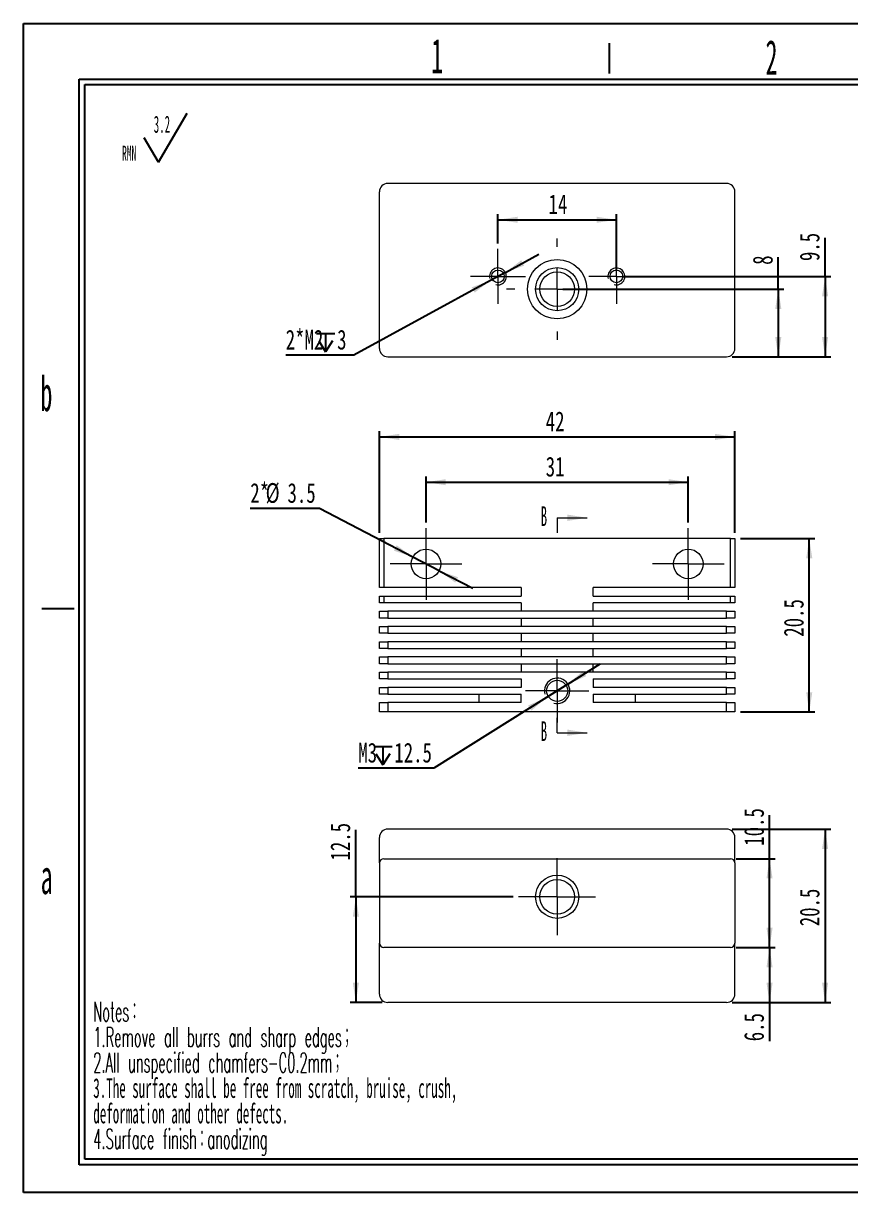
# Model space of a CAD drawing. Header units: millimetres. Extents: x 2 to 295, y 1 to 209.
# Drawn here: x 1.8 to 148.5, y 1.3 to 208.7 of the extents above; entities that cross this region are included whole.
import ezdxf

# ---------------------------------------------------------------- set-up
doc = ezdxf.new("R2010")
doc.units = ezdxf.units.MM
doc.linetypes.add('CENTER', pattern=[10.16, 6.35, -1.27, 1.27, -1.27])
doc.layers.add('DIM', color=5, linetype='Continuous')
doc.layers.add('SLD-0', color=179, linetype='Continuous')
doc.layers.add('中心线', color=1, linetype='CENTER', lineweight=15)
doc.styles.add('SLDTEXTSTYLE1', font='TXT', dxfattribs={"width": 0.469})
doc.styles.add('SLDTEXTSTYLE14', font='TXT', dxfattribs={"width": 0.7})
doc.styles.add('SLDTEXTSTYLE2', font='TXT', dxfattribs={"width": 0.484, "bigfont": 'bigfont'})
doc.styles.add('SLDTEXTSTYLE3', font='TXT', dxfattribs={"width": 0.484})
doc.styles.add('SLDTEXTSTYLE6', font='TXT', dxfattribs={"width": 0.5025})
doc.dimstyles.new('SLDDIMSTYLE0', dxfattribs={"dimtxt": 3.5, "dimasz": 3.5, "dimexe": 0, "dimexo": 0.0625, "dimgap": 0.875, "dimtad": 0, "dimtih": 1, "dimtoh": 1, "dimlfac": 0.666667, "dimrnd": 1e-09, "dimzin": 12, "dimdsep": 46, "dimtxsty": 'SLDTEXTSTYLE1', "dimsah": 1, "dimcen": 0, "dimadec": 0, "dimazin": 3, "dimtfac": 1, "dimtmove": 0, "dimatfit": 3, "dimfxl": 0, "dimfrac": 2, "dimtolj": 1, "dimtzin": 12, "dimarcsym": 0})
doc.dimstyles.new('SLDDIMSTYLE1', dxfattribs={"dimtxt": 3.5, "dimasz": 3.5, "dimexe": 0, "dimexo": 0.0625, "dimgap": 0.875, "dimtad": 0, "dimtih": 1, "dimtoh": 1, "dimlfac": 0.666667, "dimrnd": 1e-09, "dimzin": 12, "dimdsep": 46, "dimtxsty": 'SLDTEXTSTYLE1', "dimsah": 1, "dimcen": 0, "dimadec": 0, "dimazin": 3, "dimtfac": 1, "dimtmove": 0, "dimatfit": 3, "dimfxl": 0, "dimfrac": 2, "dimtolj": 1, "dimtzin": 12, "dimarcsym": 0})
doc.dimstyles.new('SLDDIMSTYLE2', dxfattribs={"dimtxt": 3.5, "dimasz": 3.5, "dimexe": 0, "dimexo": 0.0625, "dimgap": 0.875, "dimtad": 2, "dimlfac": 0.666667, "dimrnd": 1e-09, "dimzin": 12, "dimdsep": 46, "dimtxsty": 'SLDTEXTSTYLE1', "dimsah": 1, "dimcen": 0.09, "dimadec": 0, "dimazin": 3, "dimtfac": 1, "dimtofl": 0, "dimtmove": 0, "dimatfit": 3, "dimfxl": 0, "dimfrac": 2, "dimtolj": 1, "dimtzin": 12, "dimarcsym": 0})

# ---------------------------------------------------------------- blocks, each defined once
blk = doc.blocks.new('SW_NOTE_0')
at = {"layer": 'SLD-0', "color": 0}
for q in [(11.56, 9.16), (3.9, 4.83)]:
    blk.add_line((6.45, 0.49), q, dxfattribs=at)
at = {"layer": 'SLD-0', "color": 0, "attachment_point": 1, "style": 'SLDTEXTSTYLE1'}
for s, insert, char_height in [('3.2', (5.62, 8.73), 3.032), ('RMN', (0, 3.41), 2.646)]:
    blk.add_mtext(s, dxfattribs=dict(at, insert=insert, char_height=char_height))
blk = doc.blocks.new('SW_NOTE_1')
at = {"layer": 'SLD-0', "color": 0, "char_height": 3.5, "attachment_point": 1}
for s, insert, style in [('Notes\\M+18146', (0, 4.51), 'SLDTEXTSTYLE2'), ('1.Remove all burrs and sharp edges\\M+18147', (0, -0.01), 'SLDTEXTSTYLE2'), ('2.All unspecified chamfers-C0.2mm\\M+18147', (0, -4.53), 'SLDTEXTSTYLE2'), ('3.The surface shall be free from scratch, bruise, crush,', (0, -9.05), 'SLDTEXTSTYLE3'), ('deformation and other defects.', (0, -13.57), 'SLDTEXTSTYLE3'), ('4.Surface finish\\M+18146anodizing', (0, -18.09), 'SLDTEXTSTYLE2')]:
    blk.add_mtext(s, dxfattribs=dict(at, insert=insert, style=style))
blk = doc.blocks.new('_D')
at = {"layer": 'DIM'}
for p, q in [((54.3, 122.63), (42.04, 122.63)), ((70.86, 114.01), (54.3, 122.63)), ((75.52, 111.58), (70.86, 114.01)), ((75.52, 111.58), (81.49, 108.48))]:
    blk.add_line(p, q, dxfattribs=at)
for points in [[(70.86, 114.01), (68, 116.1), (67.51, 115.15)], [(75.52, 111.58), (78.37, 109.49), (78.87, 110.45)]]:
    blk.add_solid(points, dxfattribs=at)
at = {"layer": 'DIM', "char_height": 3.5, "attachment_point": 1, "style": 'SLDTEXTSTYLE14'}
for s, insert in [('2*', (42.04, 127.14)), ('%%c', (44.76, 127.14)), ('3.5', (48.63, 127.14))]:
    blk.add_mtext(s, dxfattribs=dict(at, insert=insert))
blk = doc.blocks.new('SW_SYMBOL_HOLE_DEPTH')
at = {"layer": 'DIM', "color": 0}
for p, q in [((0, 875), (800, 875)), ((100, 555), (400, 75)), ((400, 875), (400, 75)), ((700, 555), (400, 75))]:
    blk.add_line(p, q, dxfattribs=at)
blk = doc.blocks.new('_D_1')
at = {"layer": 'DIM'}
for p, q in [((98.34, 91.49), (104.04, 95.08)), ((98.34, 91.49), (94.53, 89.1)), ((94.53, 89.1), (74.6, 76.57)), ((74.6, 76.57), (61.18, 76.57))]:
    blk.add_line(p, q, dxfattribs=at)
for points in [[(98.34, 91.49), (101.59, 92.9), (101.02, 93.81)], [(94.53, 89.1), (91.28, 87.69), (91.86, 86.78)]]:
    blk.add_solid(points, dxfattribs=at)
at = {"layer": 'DIM', "xscale": 0.004072727272727273, "yscale": 0.004072727272727273, "zscale": 0.004072727272727273}
blk.add_blockref('SW_SYMBOL_HOLE_DEPTH', (63.91, 76.86), dxfattribs=at)
at = {"layer": 'DIM', "char_height": 3.5, "attachment_point": 1, "style": 'SLDTEXTSTYLE14'}
for s, insert in [('M3', (61.18, 81.08)), ('12.5', (67.57, 81.08))]:
    blk.add_mtext(s, dxfattribs=dict(at, insert=insert))
blk = doc.blocks.new('_D_2')
at = {"layer": 'DIM'}
for p, q in [((73.19, 120.17), (73.19, 128.3)), ((73.19, 127.3), (119.69, 127.3)), ((119.69, 120.17), (119.69, 128.3))]:
    blk.add_line(p, q, dxfattribs=at)
for points in [[(73.19, 127.3), (76.69, 126.76), (76.69, 127.83)], [(119.69, 127.3), (116.19, 127.83), (116.19, 126.76)]]:
    blk.add_solid(points, dxfattribs=at)
at = {"layer": 'DIM', "insert": (94.41, 131.81), "char_height": 3.5, "attachment_point": 1, "style": 'SLDTEXTSTYLE14'}
blk.add_mtext('31', dxfattribs=at)
blk = doc.blocks.new('_D_3')
at = {"layer": 'DIM'}
for p, q in [((64.94, 118.3), (64.94, 136.33)), ((64.94, 135.33), (127.94, 135.33)), ((127.94, 118.3), (127.94, 136.33))]:
    blk.add_line(p, q, dxfattribs=at)
for points in [[(64.94, 135.33), (68.44, 134.79), (68.44, 135.87)], [(127.94, 135.33), (124.44, 135.87), (124.44, 134.79)]]:
    blk.add_solid(points, dxfattribs=at)
at = {"layer": 'DIM', "insert": (94.41, 139.84), "char_height": 3.5, "attachment_point": 1, "style": 'SLDTEXTSTYLE14'}
blk.add_mtext('42', dxfattribs=at)
blk = doc.blocks.new('_D_4')
at = {"layer": 'DIM'}
for p, q in [((128.94, 117.3), (142.13, 117.3)), ((141.13, 86.55), (141.13, 117.3)), ((128.94, 86.55), (142.13, 86.55))]:
    blk.add_line(p, q, dxfattribs=at)
for points in [[(141.13, 117.3), (140.59, 113.8), (141.67, 113.8)], [(141.13, 86.55), (141.67, 90.05), (140.59, 90.05)]]:
    blk.add_solid(points, dxfattribs=at)
at = {"layer": 'DIM', "insert": (136.62, 99.89), "char_height": 3.5, "attachment_point": 1, "rotation": 90, "style": 'SLDTEXTSTYLE14'}
blk.add_mtext('20.5', dxfattribs=at)
blk = doc.blocks.new('SW_CENTERMARKSYMBOL_0')
at = {"layer": '中心线', "color": 0}
for p, q in [((0, 3.75), (0, 6.375)), ((0, 0), (0, 3.75)), ((-3.75, 0), (-6.375, 0)), ((0, 0), (-3.75, 0)), ((0, 0), (0, -3.75)), ((0, 0), (3.75, 0)), ((3.75, 0), (6.375, 0)), ((0, -3.75), (0, -6.375))]:
    blk.add_line(p, q, dxfattribs=at)
blk = doc.blocks.new('SW_CENTERMARKSYMBOL_1')
at = {"layer": '中心线', "color": 0}
for p, q in [((0, 3.75), (0, 6.375)), ((0, 0), (0, 3.75)), ((-3.75, 0), (-6.375, 0)), ((0, 0), (-3.75, 0)), ((0, 0), (0, -3.75)), ((0, 0), (3.75, 0)), ((3.75, 0), (6.375, 0)), ((0, -3.75), (0, -6.375))]:
    blk.add_line(p, q, dxfattribs=at)
blk = doc.blocks.new('SW_CENTERMARKSYMBOL_2')
at = {"layer": '中心线', "color": 0}
for p, q in [((0, 3.75), (0, 5.625)), ((0, 0), (0, 3.75)), ((-3.75, 0), (-5.625, 0)), ((0, 0), (-3.75, 0)), ((0, 0), (0, -3.75)), ((0, 0), (3.75, 0)), ((3.75, 0), (5.625, 0)), ((0, -3.75), (0, -5.625))]:
    blk.add_line(p, q, dxfattribs=at)
blk = doc.blocks.new('_D_5')
at = {"layer": 'DIM'}
for p, q in [((135.64, 161.54), (135.64, 167.22)), ((97.44, 161.54), (136.64, 161.54)), ((135.64, 161.54), (135.64, 149.54)), ((127.44, 149.54), (136.64, 149.54))]:
    blk.add_line(p, q, dxfattribs=at)
for points in [[(135.64, 161.54), (135.1, 158.04), (136.18, 158.04)], [(135.64, 149.54), (136.18, 153.04), (135.1, 153.04)]]:
    blk.add_solid(points, dxfattribs=at)
at = {"layer": 'DIM', "insert": (131.13, 165.85), "char_height": 3.5, "attachment_point": 1, "rotation": 90, "style": 'SLDTEXTSTYLE14'}
blk.add_mtext('8', dxfattribs=at)
blk = doc.blocks.new('_D_6')
at = {"layer": 'DIM'}
for p, q in [((143.94, 163.79), (143.94, 170.61)), ((107.94, 163.79), (144.94, 163.79)), ((143.94, 163.79), (143.94, 149.54)), ((127.44, 149.54), (144.94, 149.54))]:
    blk.add_line(p, q, dxfattribs=at)
for points in [[(143.94, 163.79), (143.4, 160.29), (144.48, 160.29)], [(143.94, 149.54), (144.48, 153.04), (143.4, 153.04)]]:
    blk.add_solid(points, dxfattribs=at)
at = {"layer": 'DIM', "insert": (139.43, 166.52), "char_height": 3.5, "attachment_point": 1, "rotation": 90, "style": 'SLDTEXTSTYLE14'}
blk.add_mtext('9.5', dxfattribs=at)
blk = doc.blocks.new('_D_7')
at = {"layer": 'DIM'}
for p, q in [((87.25, 164.51), (93.16, 167.74)), ((87.25, 164.51), (84.62, 163.07)), ((84.62, 163.07), (60.38, 149.82)), ((60.38, 149.82), (48.32, 149.82))]:
    blk.add_line(p, q, dxfattribs=at)
for points in [[(87.25, 164.51), (90.58, 165.71), (90.07, 166.66)], [(84.62, 163.07), (81.29, 161.86), (81.81, 160.92)]]:
    blk.add_solid(points, dxfattribs=at)
at = {"layer": 'DIM', "xscale": 0.004072727272727273, "yscale": 0.004072727272727273, "zscale": 0.004072727272727273}
blk.add_blockref('SW_SYMBOL_HOLE_DEPTH', (53.76, 150.1), dxfattribs=at)
at = {"layer": 'DIM', "char_height": 3.5, "attachment_point": 1, "style": 'SLDTEXTSTYLE14'}
for s, insert in [('2*M2', (48.32, 154.33)), ('3', (57.43, 154.33))]:
    blk.add_mtext(s, dxfattribs=dict(at, insert=insert))
blk = doc.blocks.new('_D_8')
at = {"layer": 'DIM'}
for p, q in [((85.94, 169.66), (85.94, 174.84)), ((106.94, 164.79), (106.94, 174.84)), ((85.94, 173.84), (106.94, 173.84))]:
    blk.add_line(p, q, dxfattribs=at)
for points in [[(85.94, 173.84), (89.44, 173.3), (89.44, 174.38)], [(106.94, 173.84), (103.44, 174.38), (103.44, 173.3)]]:
    blk.add_solid(points, dxfattribs=at)
at = {"layer": 'DIM', "insert": (94.91, 178.35), "char_height": 3.5, "attachment_point": 1, "style": 'SLDTEXTSTYLE14'}
blk.add_mtext('14', dxfattribs=at)
blk = doc.blocks.new('SW_CENTERMARKSYMBOL_3')
at = {"layer": '中心线', "color": 0}
for p, q in [((0, 7.5), (0, 9)), ((0, 0), (0, 3.75)), ((-7.5, 0), (-9, 0)), ((0, 0), (-3.75, 0)), ((0, 0), (0, -3.75)), ((0, 0), (3.75, 0)), ((7.5, 0), (9, 0)), ((0, -7.5), (0, -9))]:
    blk.add_line(p, q, dxfattribs=at)
blk = doc.blocks.new('SW_CENTERMARKSYMBOL_4')
at = {"layer": '中心线', "color": 0}
for p, q in [((0, 3.75), (0, 4.875)), ((0, 0), (0, 3.75)), ((-3.75, 0), (-4.875, 0)), ((0, 0), (-3.75, 0)), ((0, 0), (0, -3.75)), ((0, 0), (3.75, 0)), ((3.75, 0), (4.875, 0)), ((0, -3.75), (0, -4.875))]:
    blk.add_line(p, q, dxfattribs=at)
blk = doc.blocks.new('SW_CENTERMARKSYMBOL_5')
at = {"layer": '中心线', "color": 0}
for p, q in [((0, 3.75), (0, 4.875)), ((0, 0), (0, 3.75)), ((-3.75, 0), (-4.875, 0)), ((0, 0), (-3.75, 0)), ((0, 0), (0, -3.75)), ((0, 0), (3.75, 0)), ((3.75, 0), (4.875, 0)), ((0, -3.75), (0, -4.875))]:
    blk.add_line(p, q, dxfattribs=at)
blk = doc.blocks.new('_D_9')
at = {"layer": 'DIM'}
for p, q in [((128.19, 44.76), (135.09, 44.76)), ((134.09, 44.76), (134.09, 35.01)), ((127.44, 35.01), (135.09, 35.01)), ((134.09, 35.01), (134.09, 28.14))]:
    blk.add_line(p, q, dxfattribs=at)
for points in [[(134.09, 44.76), (133.55, 41.26), (134.63, 41.26)], [(134.09, 35.01), (134.63, 38.51), (133.55, 38.51)]]:
    blk.add_solid(points, dxfattribs=at)
at = {"layer": 'DIM', "insert": (129.58, 28.14), "char_height": 3.5, "attachment_point": 1, "rotation": 90, "style": 'SLDTEXTSTYLE14'}
blk.add_mtext('6.5', dxfattribs=at)
blk = doc.blocks.new('_D_10')
at = {"layer": 'DIM'}
for p, q in [((134.09, 60.51), (134.09, 68.26)), ((128.19, 60.51), (135.09, 60.51)), ((134.09, 44.76), (134.09, 60.51)), ((128.19, 44.76), (135.09, 44.76))]:
    blk.add_line(p, q, dxfattribs=at)
for points in [[(134.09, 60.51), (133.55, 57.01), (134.63, 57.01)], [(134.09, 44.76), (134.63, 48.26), (133.55, 48.26)]]:
    blk.add_solid(points, dxfattribs=at)
at = {"layer": 'DIM', "insert": (129.58, 62.82), "char_height": 3.5, "attachment_point": 1, "rotation": 90, "style": 'SLDTEXTSTYLE14'}
blk.add_mtext('10.5', dxfattribs=at)
blk = doc.blocks.new('_D_11')
at = {"layer": 'DIM'}
for p, q in [((127.44, 65.76), (144.94, 65.76)), ((143.94, 65.76), (143.94, 35.01)), ((127.44, 35.01), (144.94, 35.01))]:
    blk.add_line(p, q, dxfattribs=at)
for points in [[(143.94, 65.76), (143.4, 62.26), (144.48, 62.26)], [(143.94, 35.01), (144.48, 38.51), (143.4, 38.51)]]:
    blk.add_solid(points, dxfattribs=at)
at = {"layer": 'DIM', "insert": (139.43, 48.54), "char_height": 3.5, "attachment_point": 1, "rotation": 90, "style": 'SLDTEXTSTYLE14'}
blk.add_mtext('20.5', dxfattribs=at)
blk = doc.blocks.new('_D_12')
at = {"layer": 'DIM'}
for p, q in [((60.75, 53.76), (60.75, 65.64)), ((88.61, 53.76), (59.75, 53.76)), ((60.75, 53.76), (60.75, 35.01)), ((65.44, 35.01), (59.75, 35.01))]:
    blk.add_line(p, q, dxfattribs=at)
for points in [[(60.75, 53.76), (60.22, 50.26), (61.29, 50.26)], [(60.75, 35.01), (61.29, 38.51), (60.22, 38.51)]]:
    blk.add_solid(points, dxfattribs=at)
at = {"layer": 'DIM', "insert": (56.24, 60.2), "char_height": 3.5, "attachment_point": 1, "rotation": 90, "style": 'SLDTEXTSTYLE14'}
blk.add_mtext('12.5', dxfattribs=at)
blk = doc.blocks.new('SW_CENTERMARKSYMBOL_6')
at = {"layer": '中心线', "color": 0}
for p, q in [((0, 3.75), (0, 6.825)), ((0, 0), (0, 3.75)), ((-3.75, 0), (-6.825, 0)), ((0, 0), (-3.75, 0)), ((0, 0), (0, -3.75)), ((0, 0), (3.75, 0)), ((3.75, 0), (6.825, 0)), ((0, -3.75), (0, -6.825))]:
    blk.add_line(p, q, dxfattribs=at)

msp = doc.modelspace()

# ---------------------------------------------------------------- linework, layer by layer
at = {"color": 7, "linetype": 'Continuous', "lineweight": 15}
for p, q in [((64.938, 151.039), (64.938, 178.789)), ((126.438, 180.289), (66.438, 180.289)), ((127.938, 151.039), (127.938, 178.789)), ((66.438, 149.539), (126.438, 149.539)), ((64.938, 108.596), (64.938, 117.296)), ((64.938, 117.296), (65.688, 117.296)), ((65.688, 117.296), (65.688, 108.596)), ((127.188, 117.296), (65.688, 117.296)), ((127.188, 108.596), (127.188, 117.296)), ((127.188, 117.296), (127.938, 117.296)), ((127.938, 117.296), (127.938, 108.596)), ((65.688, 108.596), (64.938, 108.596)), ((90.063, 108.596), (65.688, 108.596)), ((90.063, 108.596), (90.063, 107.096)), ((127.188, 108.596), (102.813, 108.596)), ((102.813, 107.096), (102.813, 108.596)), ((127.938, 108.596), (127.188, 108.596)), ((64.938, 105.896), (64.938, 107.096)), ((64.938, 107.096), (65.688, 107.096)), ((65.688, 105.896), (64.938, 105.896)), ((65.688, 107.096), (65.688, 105.896)), ((65.688, 107.096), (90.063, 107.096)), ((90.063, 105.896), (65.688, 105.896)), ((90.063, 105.896), (90.063, 104.396)), ((102.813, 107.096), (127.188, 107.096)), ((102.813, 104.396), (102.813, 105.896)), ((127.188, 105.896), (102.813, 105.896)), ((127.188, 105.896), (127.188, 107.096)), ((127.188, 107.096), (127.938, 107.096)), ((127.938, 105.896), (127.188, 105.896)), ((127.938, 107.096), (127.938, 105.896)), ((64.938, 103.196), (64.938, 104.396)), ((64.938, 104.396), (66.438, 104.396)), ((126.438, 104.396), (66.438, 104.396)), ((66.438, 104.396), (66.438, 103.196)), ((126.438, 103.196), (126.438, 104.396)), ((126.438, 104.396), (127.938, 104.396)), ((127.938, 104.396), (127.938, 103.196)), ((66.438, 103.196), (64.938, 103.196)), ((64.938, 100.496), (64.938, 101.696)), ((64.938, 101.696), (66.438, 101.696)), ((66.438, 103.196), (126.438, 103.196)), ((126.438, 101.696), (66.438, 101.696)), ((66.438, 101.696), (66.438, 100.496)), ((90.063, 103.196), (90.063, 101.696)), ((102.813, 101.696), (102.813, 103.196)), ((127.938, 103.196), (126.438, 103.196)), ((126.438, 100.496), (126.438, 101.696)), ((126.438, 101.696), (127.938, 101.696)), ((127.938, 101.696), (127.938, 100.496)), ((66.438, 100.496), (64.938, 100.496)), ((66.438, 100.496), (126.438, 100.496)), ((90.063, 100.496), (90.063, 98.996)), ((102.813, 98.996), (102.813, 100.496)), ((127.938, 100.496), (126.438, 100.496)), ((64.938, 97.796), (64.938, 98.996)), ((64.938, 98.996), (66.438, 98.996)), ((66.438, 97.796), (64.938, 97.796)), ((66.438, 98.996), (66.438, 97.796)), ((126.438, 98.996), (66.438, 98.996)), ((66.438, 97.796), (126.438, 97.796)), ((90.063, 97.796), (90.063, 96.296)), ((102.813, 96.296), (102.813, 97.796)), ((126.438, 97.796), (126.438, 98.996)), ((126.438, 98.996), (127.938, 98.996)), ((127.938, 97.796), (126.438, 97.796)), ((127.938, 98.996), (127.938, 97.796)), ((64.938, 95.096), (64.938, 96.296)), ((64.938, 96.296), (66.438, 96.296)), ((66.438, 96.296), (66.438, 95.096)), ((126.438, 96.296), (66.438, 96.296)), ((126.438, 95.096), (126.438, 96.296)), ((126.438, 96.296), (127.938, 96.296)), ((127.938, 96.296), (127.938, 95.096)), ((66.438, 95.096), (64.938, 95.096)), ((64.938, 92.396), (64.938, 93.596)), ((64.938, 93.596), (66.438, 93.596)), ((66.438, 95.096), (126.438, 95.096)), ((66.438, 93.596), (66.438, 92.396)), ((126.438, 93.596), (66.438, 93.596)), ((90.063, 95.096), (90.063, 93.596)), ((102.813, 93.596), (102.813, 95.096)), ((127.938, 95.096), (126.438, 95.096)), ((126.438, 92.396), (126.438, 93.596)), ((126.438, 93.596), (127.938, 93.596)), ((127.938, 93.596), (127.938, 92.396)), ((66.438, 92.396), (64.938, 92.396)), ((66.438, 92.396), (90.063, 92.396)), ((90.063, 92.396), (90.063, 90.896)), ((102.813, 92.396), (126.438, 92.396)), ((102.813, 92.396), (102.813, 90.896)), ((127.938, 92.396), (126.438, 92.396)), ((64.938, 89.696), (64.938, 90.896)), ((64.938, 90.896), (66.438, 90.896)), ((66.438, 89.696), (64.938, 89.696)), ((66.438, 90.896), (66.438, 89.696)), ((90.063, 90.896), (66.438, 90.896)), ((66.438, 89.696), (90.063, 89.696)), ((82.563, 89.696), (82.563, 88.196)), ((90.063, 88.196), (90.063, 89.696)), ((126.438, 90.896), (102.813, 90.896)), ((102.813, 89.696), (126.438, 89.696)), ((102.813, 89.696), (102.813, 88.196)), ((110.313, 88.196), (110.313, 89.696)), ((126.438, 89.696), (126.438, 90.896)), ((126.438, 90.896), (127.938, 90.896)), ((127.938, 89.696), (126.438, 89.696)), ((127.938, 90.896), (127.938, 89.696)), ((64.938, 86.546), (64.938, 88.196)), ((64.938, 88.196), (66.438, 88.196)), ((66.438, 88.196), (66.438, 86.546)), ((90.063, 88.196), (66.438, 88.196)), ((126.438, 88.196), (102.813, 88.196)), ((126.438, 86.546), (126.438, 88.196)), ((126.438, 88.196), (127.938, 88.196)), ((127.938, 88.196), (127.938, 86.546)), ((66.438, 86.546), (64.938, 86.546)), ((126.438, 86.546), (66.438, 86.546)), ((127.938, 86.546), (126.438, 86.546)), ((126.438, 65.764), (66.438, 65.764)), ((64.938, 59.764), (64.938, 64.264)), ((127.938, 59.764), (127.938, 64.264)), ((65.688, 60.514), (127.188, 60.514)), ((64.938, 59.764), (64.938, 45.514)), ((127.938, 59.764), (127.938, 45.514)), ((64.938, 36.514), (64.938, 45.514)), ((127.188, 44.764), (65.688, 44.764)), ((127.938, 36.514), (127.938, 45.514)), ((126.438, 35.014), (66.438, 35.014))]:
    msp.add_line(p, q, dxfattribs=at)
at = {"color": 7, "linetype": 'Continuous', "lineweight": 0}
for p, q in [((96.438, 120.986), (96.438, 118.326)), ((96.438, 120.986), (101.758, 120.986)), ((96.438, 82.856), (96.438, 85.516)), ((96.438, 82.856), (101.758, 82.856))]:
    msp.add_line(p, q, dxfattribs=at)
at = {"color": 7, "linetype": 'Continuous', "lineweight": 15}
for centre, radius in [((96.438, 161.539), 5.25), ((85.938, 163.789), 1.125), ((96.438, 161.539), 3.825), ((96.438, 161.539), 3.075), ((106.938, 163.789), 1.125), ((73.188, 112.796), 2.625), ((119.688, 112.796), 2.625), ((96.438, 90.296), 1.875), ((96.438, 53.764), 3.825), ((96.438, 53.764), 3.075)]:
    msp.add_circle(centre, radius, dxfattribs=at)
for centre, radius, start, end in [((66.438, 178.789), 1.5, 90, 180), ((126.438, 178.789), 1.5, 0, 90), ((66.438, 151.039), 1.5, 180, 270), ((126.438, 151.039), 1.5, 270, 0), ((66.438, 64.264), 1.5, 90, 180), ((126.438, 64.264), 1.5, 0, 90), ((65.688, 59.764), 0.75, 90, 180), ((127.188, 59.764), 0.75, 0, 90), ((65.688, 45.514), 0.75, 180, 270), ((127.188, 45.514), 0.75, 270, 0), ((66.438, 36.514), 1.5, 180, 270), ((126.438, 36.514), 1.5, 270, 0)]:
    msp.add_arc(centre, radius, start, end, dxfattribs=at)
at = {"color": 7, "linetype": 'Continuous', "lineweight": 0}
for centre, radius in [((85.938, 163.789), 1.5), ((106.938, 163.789), 1.5), ((96.438, 90.296), 2.25)]:
    msp.add_arc(centre, radius, 255, 195, dxfattribs=at)
for points in [[(101.758, 120.986), (98.258, 121.546), (98.258, 120.426)], [(101.758, 82.856), (98.258, 83.416), (98.258, 82.296)]]:
    msp.add_solid(points, dxfattribs=at)
at = {"layer": 'SLD-0'}
for p, q in [((1.812, 208.674), (295.107, 208.674)), ((1.812, 1.294), (1.812, 208.674)), ((12.675, 7.219), (12.675, 197.811)), ((12.675, 197.811), (289.181, 197.811)), ((289.181, 7.219), (12.675, 7.219)), ((295.107, 1.294), (1.812, 1.294))]:
    msp.add_line(p, q, dxfattribs=at)
at = {"layer": 'SLD-0', "color": 6, "linetype": 'Continuous'}
for p, q in [((105.701, 199.786), (105.701, 205.169)), ((11.687, 6.231), (11.687, 198.799)), ((11.687, 198.799), (290.169, 198.799)), ((10.805, 104.853), (5.068, 104.853)), ((290.169, 6.231), (11.687, 6.231))]:
    msp.add_line(p, q, dxfattribs=at)

# ---------------------------------------------------------------- block references
at = {"layer": 'SLD-0'}
msp.add_blockref('SW_NOTE_0', (19.301, 183.573), dxfattribs=at)
at = {"layer": 'SLD-0', "color": 5}
msp.add_blockref('SW_NOTE_1', (14.197, 30.642), dxfattribs=at)
at = {"layer": '中心线'}
for name, p in [('SW_CENTERMARKSYMBOL_3', (96.438, 161.539)), ('SW_CENTERMARKSYMBOL_5', (85.938, 163.789)), ('SW_CENTERMARKSYMBOL_4', (106.938, 163.789)), ('SW_CENTERMARKSYMBOL_0', (73.188, 112.796)), ('SW_CENTERMARKSYMBOL_1', (119.688, 112.796)), ('SW_CENTERMARKSYMBOL_2', (96.438, 90.296)), ('SW_CENTERMARKSYMBOL_6', (96.438, 53.764))]:
    msp.add_blockref(name, p, dxfattribs=at)

# ---------------------------------------------------------------- texts
at = {"color": 7, "linetype": 'Continuous', "char_height": 3.5, "attachment_point": 1, "style": 'SLDTEXTSTYLE1'}
for insert in [(93.535, 123.02), (93.535, 84.89)]:
    msp.add_mtext('B', dxfattribs=dict(at, insert=insert))
at = {"layer": 'SLD-0', "char_height": 6.172, "attachment_point": 1, "style": 'SLDTEXTSTYLE6'}
for s, insert in [('1', (74.111, 205.971)), ('2', (133.388, 205.728)), ('b', (4.835, 146.092)), ('a', (4.88, 60.423))]:
    msp.add_mtext(s, dxfattribs=dict(at, insert=insert))

# ---------------------------------------------------------------- dimensions: what is measured, and where the dimension line sits
at = {"layer": 'DIM'}
for base, p1, p2, picture, middle in [((106.938, 173.841), (85.938, 168.664), (106.938, 163.789), '_D_8', (96.268, 173.841)), ((127.938, 135.331), (64.938, 117.296), (127.938, 117.296), '_D_3', (95.774, 135.331)), ((119.688, 127.296), (73.188, 119.171), (119.688, 119.171), '_D_2', (95.774, 127.296))]:
    dim = msp.add_linear_dim(base=base, p1=p1, p2=p2, dimstyle='SLDDIMSTYLE2', dxfattribs=at)
    dim.commit()
    dim.dimension.update_dxf_attribs({"geometry": picture, "text_midpoint": middle, "dimtype": 160})
for base, p1, p2, picture, middle in [((143.938, 149.539), (106.938, 163.789), (126.438, 149.539), '_D_6', (143.938, 168.564)), ((135.641, 149.539), (96.438, 161.539), (126.438, 149.539), '_D_5', (135.641, 166.535)), ((141.133, 117.296), (127.938, 86.546), (127.938, 117.296), '_D_4', (141.133, 102.614)), ((134.09, 60.514), (127.188, 44.764), (127.188, 60.514), '_D_10', (134.09, 65.539)), ((60.755, 35.014), (89.613, 53.764), (66.438, 35.014), '_D_12', (60.755, 62.921)), ((143.938, 35.014), (126.438, 65.764), (126.438, 35.014), '_D_11', (143.938, 51.26)), ((134.09, 35.014), (127.188, 44.764), (126.438, 35.014), '_D_9', (134.09, 30.183))]:
    dim = msp.add_linear_dim(base=base, p1=p1, p2=p2, angle=90, dimstyle='SLDDIMSTYLE2', dxfattribs=at)
    dim.commit()
    dim.dimension.update_dxf_attribs({"geometry": picture, "text_midpoint": middle, "dimtype": 160})
for p1, p2, text, picture, middle in [((84.622, 163.069), (87.254, 164.508), '2*M2{\\fGDT;x}3', '_D_7', (53.556, 152.068)), ((94.533, 89.099), (98.343, 91.494), 'M3{\\fGDT;x}12.5', '_D_1', (67.1, 78.82))]:
    dim = msp.add_diameter_dim_2p(p1=p1, p2=p2, text=text, dimstyle='SLDDIMSTYLE1', override={"dimpost": '<>'}, dxfattribs=at)
    dim.commit()
    dim.dimension.update_dxf_attribs({"geometry": picture, "text_midpoint": middle, "dimtype": 163})
dim = msp.add_diameter_dim_2p(p1=(70.86, 114.008), p2=(75.516, 111.584), text='2*<>', dimstyle='SLDDIMSTYLE0', dxfattribs=at)
dim.commit()
dim.dimension.update_dxf_attribs({"geometry": '_D', "text_midpoint": (47.379, 125.163), "dimtype": 163})

doc.saveas('drawing.dxf')
